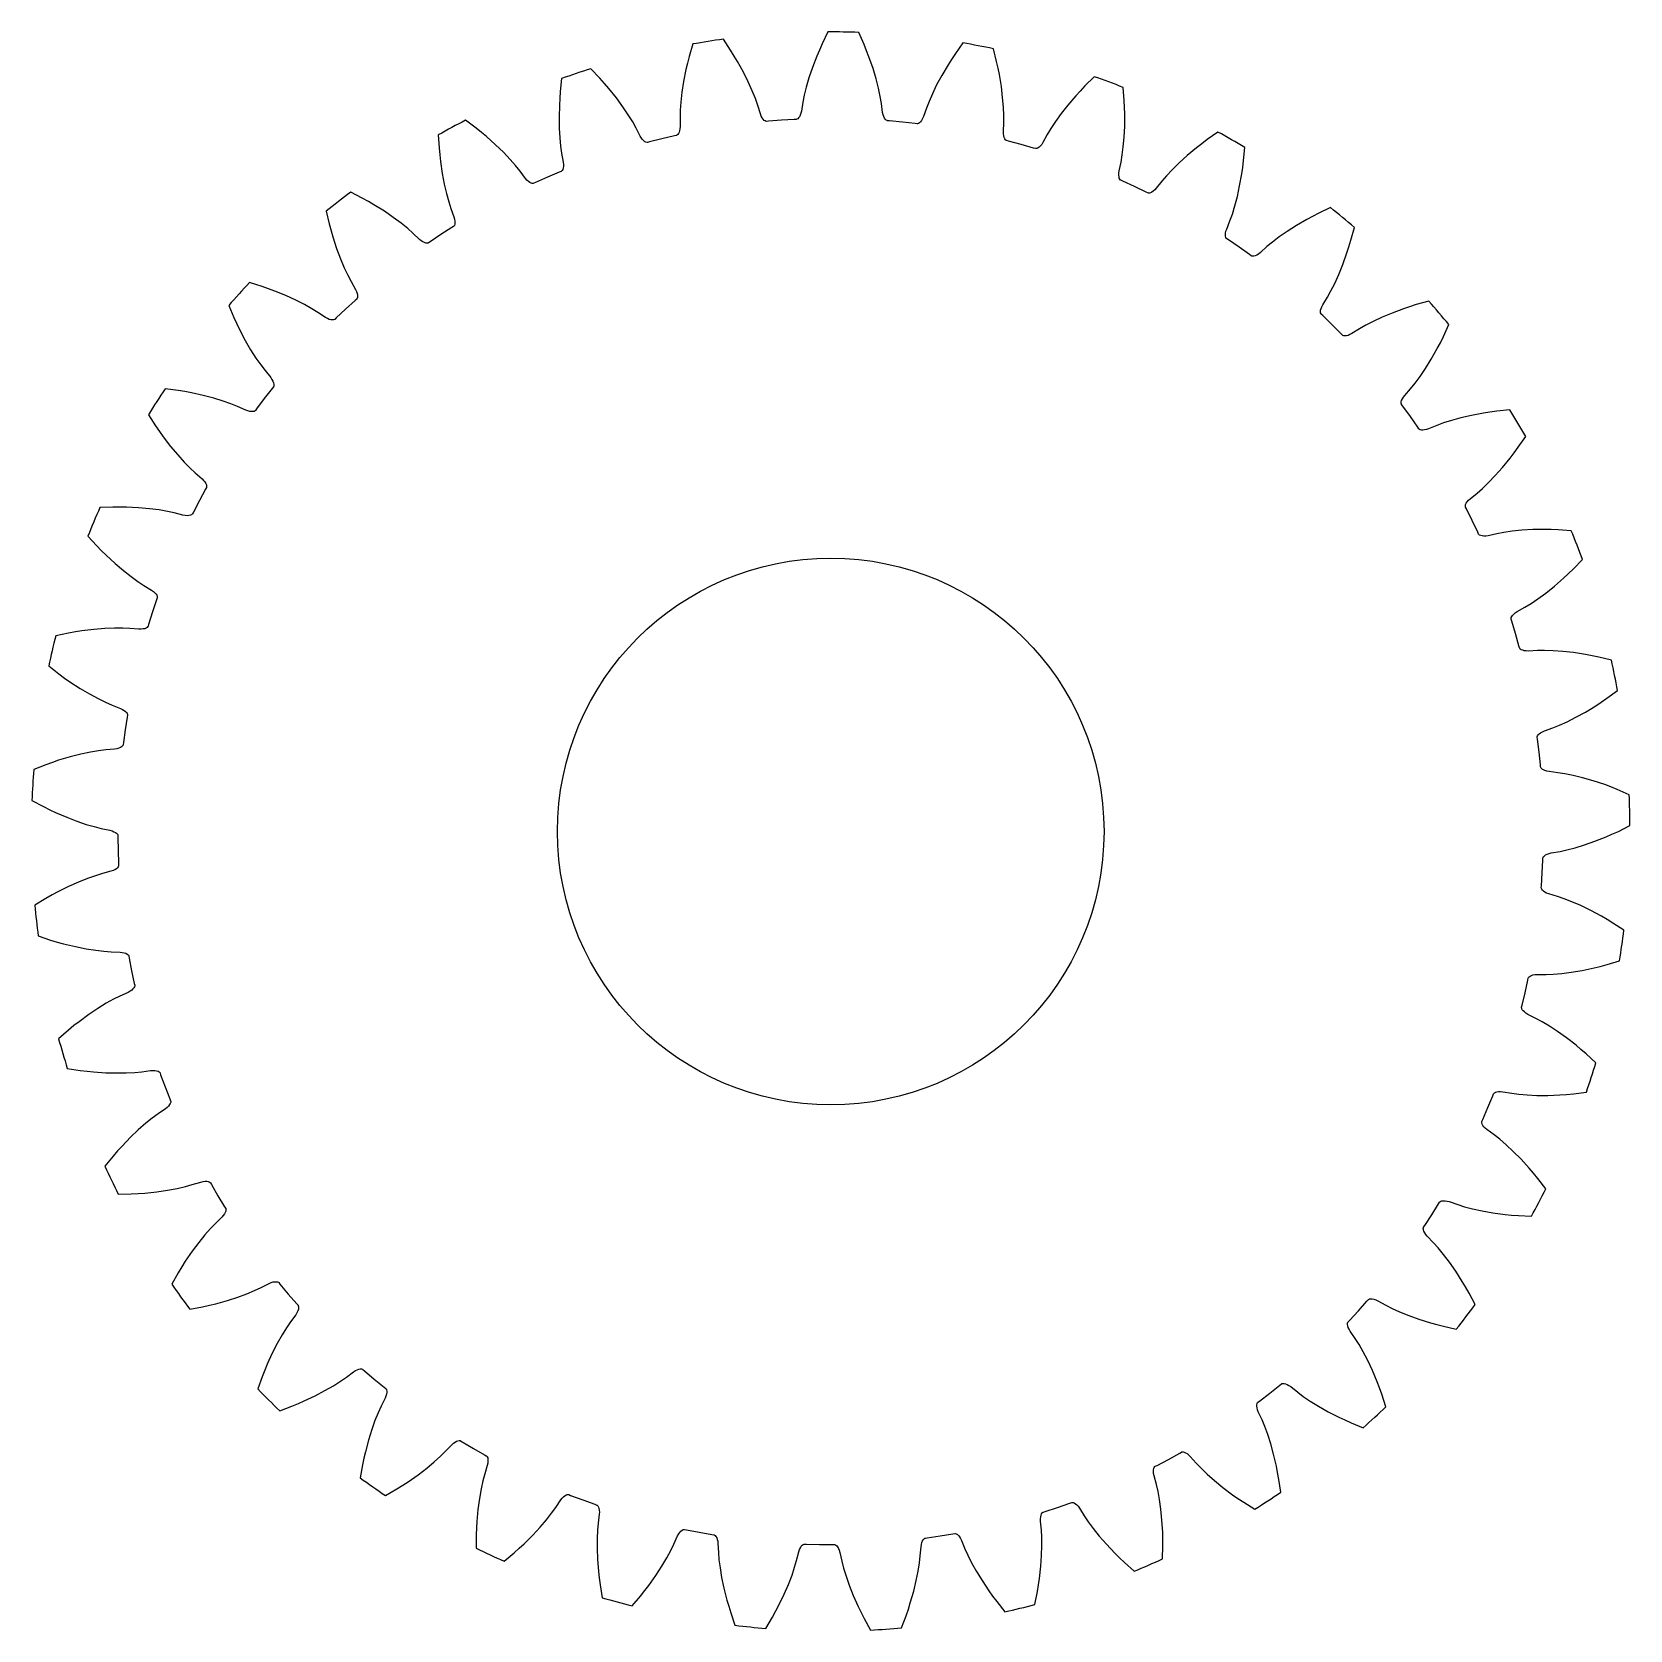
# Model space of a CAD drawing. Header units: millimetres. Extents: x -35.3 to -17.8, y 141.9 to 159.4.
import ezdxf

# ---------------------------------------------------------------- set-up
doc = ezdxf.new("R2010")
doc.units = ezdxf.units.MM
doc.layers.get('0').update_dxf_attribs({"linetype": 'CONTINUOUS'})

msp = doc.modelspace()

# ---------------------------------------------------------------- linework, layer by layer
msp.add_lwpolyline([(-18.948, 154.994, 0.009676), (-19.122, 155.286), (-19.264, 155.271), (-19.34, 155.261), (-19.411, 155.25), (-19.542, 155.225), (-19.659, 155.198), (-19.762, 155.17), (-19.849, 155.142), (-19.923, 155.115), (-20.014, 155.077), (-20.038, 155.07), (-20.059, 155.065), (-20.078, 155.064), (-20.093, 155.064), (-20.106, 155.068), (-20.116, 155.074), (-20.12, 155.077), (-20.132, 155.095), (-20.214, 155.211), (-20.297, 155.326), (-20.31, 155.344), (-20.312, 155.348), (-20.315, 155.359), (-20.314, 155.373), (-20.31, 155.388), (-20.302, 155.405), (-20.291, 155.424), (-20.276, 155.444), (-20.211, 155.518), (-20.162, 155.579), (-20.107, 155.652), (-20.047, 155.741), (-19.984, 155.843), (-19.918, 155.959), (-19.885, 156.022), (-19.851, 156.091), (-19.791, 156.221, 0.009676), (-20.011, 156.479), (-20.149, 156.441), (-20.222, 156.418), (-20.29, 156.395), (-20.415, 156.348), (-20.525, 156.302), (-20.622, 156.257), (-20.704, 156.214), (-20.772, 156.175), (-20.855, 156.123), (-20.877, 156.112), (-20.898, 156.103), (-20.916, 156.099), (-20.931, 156.097), (-20.945, 156.098), (-20.955, 156.102), (-20.959, 156.105), (-20.975, 156.121), (-21.075, 156.221), (-21.176, 156.32), (-21.192, 156.335), (-21.195, 156.34), (-21.199, 156.35), (-21.201, 156.363), (-21.199, 156.379), (-21.195, 156.397), (-21.187, 156.417), (-21.176, 156.44), (-21.124, 156.524), (-21.086, 156.592), (-21.044, 156.674), (-21, 156.772), (-20.955, 156.882), (-20.91, 157.008), (-20.888, 157.076), (-20.866, 157.149), (-20.829, 157.288, 0.009676), (-21.089, 157.505), (-21.219, 157.444), (-21.287, 157.409), (-21.35, 157.375), (-21.465, 157.308), (-21.566, 157.244), (-21.654, 157.183), (-21.727, 157.127), (-21.788, 157.077), (-21.861, 157.011), (-21.881, 156.996), (-21.9, 156.985), (-21.917, 156.977), (-21.932, 156.973), (-21.945, 156.972), (-21.956, 156.974), (-21.961, 156.976), (-21.979, 156.989), (-22.094, 157.071), (-22.211, 157.152), (-22.229, 157.164), (-22.233, 157.167), (-22.239, 157.177), (-22.242, 157.19), (-22.243, 157.206), (-22.242, 157.224), (-22.238, 157.246), (-22.23, 157.27), (-22.194, 157.361), (-22.168, 157.435), (-22.141, 157.523), (-22.113, 157.626), (-22.088, 157.743), (-22.064, 157.875), (-22.054, 157.945), (-22.045, 158.021), (-22.032, 158.164, 0.009676), (-22.326, 158.334), (-22.443, 158.252), (-22.504, 158.206), (-22.56, 158.162), (-22.663, 158.076), (-22.751, 157.996), (-22.828, 157.921), (-22.89, 157.853), (-22.941, 157.794), (-23.003, 157.717), (-23.02, 157.699), (-23.036, 157.685), (-23.052, 157.674), (-23.066, 157.667), (-23.079, 157.664), (-23.09, 157.664), (-23.095, 157.666), (-23.115, 157.675), (-23.242, 157.737), (-23.371, 157.796), (-23.391, 157.805), (-23.395, 157.808), (-23.403, 157.817), (-23.409, 157.829), (-23.412, 157.844), (-23.414, 157.862), (-23.413, 157.884), (-23.41, 157.909), (-23.39, 158.005), (-23.377, 158.083), (-23.365, 158.174), (-23.355, 158.28), (-23.35, 158.4), (-23.349, 158.534), (-23.351, 158.605), (-23.355, 158.681), (-23.366, 158.824, 0.009676), (-23.684, 158.942), (-23.786, 158.841), (-23.838, 158.785), (-23.886, 158.733), (-23.973, 158.631), (-24.047, 158.537), (-24.109, 158.45), (-24.159, 158.373), (-24.2, 158.306), (-24.247, 158.22), (-24.261, 158.199), (-24.275, 158.182), (-24.288, 158.169), (-24.301, 158.16), (-24.313, 158.154), (-24.324, 158.153), (-24.329, 158.153), (-24.35, 158.159), (-24.487, 158.199), (-24.624, 158.235), (-24.645, 158.241), (-24.65, 158.243), (-24.658, 158.25), (-24.666, 158.261), (-24.672, 158.275), (-24.677, 158.293), (-24.68, 158.315), (-24.681, 158.34), (-24.678, 158.438), (-24.677, 158.517), (-24.681, 158.608), (-24.69, 158.715), (-24.704, 158.834), (-24.726, 158.966), (-24.74, 159.035), (-24.757, 159.11), (-24.792, 159.249, 0.009676), (-25.126, 159.312), (-25.209, 159.195), (-25.251, 159.131), (-25.289, 159.072), (-25.358, 158.957), (-25.415, 158.851), (-25.461, 158.755), (-25.498, 158.671), (-25.526, 158.598), (-25.558, 158.505), (-25.569, 158.482), (-25.579, 158.463), (-25.59, 158.448), (-25.601, 158.436), (-25.612, 158.429), (-25.623, 158.426), (-25.629, 158.425), (-25.65, 158.428), (-25.791, 158.443), (-25.932, 158.456), (-25.954, 158.458), (-25.959, 158.46), (-25.969, 158.465), (-25.978, 158.475), (-25.987, 158.488), (-25.995, 158.505), (-26.001, 158.525), (-26.007, 158.55), (-26.02, 158.648), (-26.033, 158.725), (-26.052, 158.815), (-26.079, 158.918), (-26.113, 159.033), (-26.157, 159.159), (-26.183, 159.225), (-26.211, 159.297), (-26.27, 159.428, 0.009676), (-26.609, 159.433), (-26.671, 159.304), (-26.702, 159.234), (-26.73, 159.168), (-26.778, 159.043), (-26.816, 158.93), (-26.846, 158.827), (-26.868, 158.738), (-26.883, 158.661), (-26.899, 158.564), (-26.905, 158.54), (-26.913, 158.519), (-26.921, 158.502), (-26.93, 158.49), (-26.94, 158.48), (-26.95, 158.475), (-26.955, 158.474), (-26.977, 158.473), (-27.118, 158.464), (-27.26, 158.453), (-27.281, 158.451), (-27.287, 158.452), (-27.297, 158.456), (-27.308, 158.463), (-27.319, 158.475), (-27.329, 158.49), (-27.339, 158.51), (-27.349, 158.533), (-27.378, 158.627), (-27.404, 158.701), (-27.438, 158.786), (-27.482, 158.884), (-27.535, 158.991), (-27.6, 159.108), (-27.636, 159.169), (-27.677, 159.234), (-27.756, 159.353, 0.009676), (-28.092, 159.301), (-28.131, 159.164), (-28.15, 159.089), (-28.166, 159.02), (-28.192, 158.889), (-28.21, 158.771), (-28.223, 158.664), (-28.229, 158.573), (-28.231, 158.494), (-28.231, 158.396), (-28.233, 158.371), (-28.236, 158.349), (-28.242, 158.332), (-28.248, 158.317), (-28.256, 158.307), (-28.265, 158.3), (-28.27, 158.298), (-28.292, 158.293), (-28.43, 158.261), (-28.567, 158.226), (-28.588, 158.22), (-28.593, 158.22), (-28.605, 158.222), (-28.617, 158.228), (-28.629, 158.237), (-28.642, 158.251), (-28.655, 158.268), (-28.669, 158.289), (-28.713, 158.377), (-28.751, 158.445), (-28.799, 158.524), (-28.859, 158.613), (-28.93, 158.709), (-29.013, 158.814), (-29.059, 158.868), (-29.11, 158.925), (-29.209, 159.029, 0.009676), (-29.531, 158.921), (-29.546, 158.779), (-29.552, 158.702), (-29.556, 158.631), (-29.56, 158.498), (-29.558, 158.378), (-29.552, 158.271), (-29.543, 158.18), (-29.532, 158.102), (-29.515, 158.005), (-29.512, 157.98), (-29.512, 157.958), (-29.515, 157.94), (-29.519, 157.925), (-29.525, 157.913), (-29.533, 157.905), (-29.537, 157.902), (-29.557, 157.893), (-29.688, 157.838), (-29.817, 157.781), (-29.837, 157.772), (-29.842, 157.77), (-29.854, 157.77), (-29.867, 157.774), (-29.881, 157.781), (-29.896, 157.792), (-29.912, 157.807), (-29.928, 157.826), (-29.987, 157.905), (-30.036, 157.966), (-30.097, 158.035), (-30.17, 158.113), (-30.256, 158.196), (-30.356, 158.285), (-30.411, 158.33), (-30.471, 158.378), (-30.585, 158.464, 0.009676), (-30.885, 158.303), (-30.876, 158.16), (-30.869, 158.084), (-30.861, 158.013), (-30.842, 157.881), (-30.82, 157.763), (-30.796, 157.659), (-30.771, 157.57), (-30.747, 157.496), (-30.714, 157.403), (-30.708, 157.379), (-30.704, 157.357), (-30.703, 157.339), (-30.705, 157.323), (-30.709, 157.31), (-30.715, 157.301), (-30.719, 157.297), (-30.737, 157.286), (-30.857, 157.209), (-30.975, 157.131), (-30.993, 157.118), (-30.997, 157.116), (-31.009, 157.114), (-31.022, 157.116), (-31.037, 157.121), (-31.054, 157.129), (-31.072, 157.141), (-31.091, 157.156), (-31.163, 157.224), (-31.221, 157.276), (-31.293, 157.334), (-31.379, 157.398), (-31.477, 157.466), (-31.591, 157.536), (-31.652, 157.572), (-31.72, 157.609), (-31.847, 157.674, 0.009676), (-32.115, 157.465), (-32.082, 157.326), (-32.062, 157.252), (-32.042, 157.183), (-32.001, 157.056), (-31.96, 156.944), (-31.918, 156.845), (-31.879, 156.762), (-31.843, 156.693), (-31.794, 156.607), (-31.784, 156.584), (-31.777, 156.564), (-31.773, 156.545), (-31.772, 156.53), (-31.773, 156.516), (-31.778, 156.506), (-31.781, 156.502), (-31.797, 156.487), (-31.902, 156.392), (-32.005, 156.294), (-32.021, 156.279), (-32.025, 156.276), (-32.036, 156.272), (-32.049, 156.272), (-32.065, 156.274), (-32.083, 156.279), (-32.103, 156.288), (-32.125, 156.3), (-32.207, 156.355), (-32.273, 156.396), (-32.353, 156.441), (-32.449, 156.49), (-32.557, 156.539), (-32.681, 156.59), (-32.748, 156.615), (-32.82, 156.64), (-32.957, 156.683, 0.009676), (-33.185, 156.431), (-33.129, 156.3), (-33.097, 156.23), (-33.066, 156.166), (-33.004, 156.047), (-32.945, 155.944), (-32.887, 155.853), (-32.835, 155.778), (-32.787, 155.716), (-32.725, 155.64), (-32.711, 155.619), (-32.7, 155.6), (-32.693, 155.583), (-32.689, 155.567), (-32.689, 155.554), (-32.691, 155.543), (-32.694, 155.538), (-32.707, 155.521), (-32.795, 155.409), (-32.88, 155.296), (-32.893, 155.278), (-32.896, 155.275), (-32.906, 155.269), (-32.919, 155.266), (-32.935, 155.266), (-32.954, 155.268), (-32.975, 155.273), (-32.999, 155.281), (-33.088, 155.322), (-33.161, 155.351), (-33.247, 155.382), (-33.35, 155.414), (-33.465, 155.444), (-33.596, 155.473), (-33.666, 155.486), (-33.742, 155.499), (-33.883, 155.518, 0.009676), (-34.066, 155.232), (-33.989, 155.111), (-33.945, 155.048), (-33.904, 154.99), (-33.823, 154.884), (-33.746, 154.792), (-33.674, 154.712), (-33.61, 154.647), (-33.553, 154.594), (-33.478, 154.529), (-33.461, 154.511), (-33.447, 154.494), (-33.437, 154.478), (-33.431, 154.464), (-33.428, 154.451), (-33.429, 154.439), (-33.431, 154.434), (-33.441, 154.415), (-33.508, 154.29), (-33.573, 154.164), (-33.583, 154.145), (-33.586, 154.14), (-33.595, 154.133), (-33.607, 154.128), (-33.622, 154.125), (-33.641, 154.124), (-33.663, 154.126), (-33.688, 154.13), (-33.783, 154.154), (-33.859, 154.171), (-33.95, 154.187), (-34.056, 154.201), (-34.175, 154.211), (-34.309, 154.218), (-34.38, 154.219), (-34.457, 154.218), (-34.6, 154.213, 0.009676), (-34.731, 153.9), (-34.635, 153.794), (-34.581, 153.739), (-34.531, 153.689), (-34.433, 153.598), (-34.342, 153.521), (-34.257, 153.455), (-34.183, 153.401), (-34.117, 153.358), (-34.033, 153.307), (-34.013, 153.292), (-33.997, 153.278), (-33.984, 153.264), (-33.976, 153.251), (-33.971, 153.238), (-33.97, 153.227), (-33.97, 153.222), (-33.977, 153.201), (-34.022, 153.067), (-34.065, 152.931), (-34.071, 152.911), (-34.074, 152.906), (-34.081, 152.897), (-34.092, 152.89), (-34.107, 152.884), (-34.125, 152.881), (-34.147, 152.878), (-34.172, 152.878), (-34.27, 152.886), (-34.348, 152.89), (-34.44, 152.89), (-34.547, 152.886), (-34.666, 152.876), (-34.799, 152.86), (-34.869, 152.849), (-34.945, 152.835), (-35.085, 152.806, 0.009676), (-35.162, 152.476), (-35.049, 152.388), (-34.987, 152.342), (-34.929, 152.302), (-34.817, 152.229), (-34.714, 152.167), (-34.62, 152.116), (-34.537, 152.076), (-34.465, 152.045), (-34.374, 152.009), (-34.351, 151.998), (-34.333, 151.986), (-34.318, 151.975), (-34.307, 151.963), (-34.3, 151.952), (-34.297, 151.941), (-34.297, 151.935), (-34.301, 151.914), (-34.322, 151.774), (-34.341, 151.633), (-34.344, 151.612), (-34.346, 151.607), (-34.352, 151.597), (-34.361, 151.588), (-34.375, 151.58), (-34.392, 151.573), (-34.413, 151.567), (-34.438, 151.563), (-34.536, 151.554), (-34.614, 151.544), (-34.704, 151.529), (-34.809, 151.507), (-34.925, 151.477), (-35.053, 151.439), (-35.12, 151.416), (-35.193, 151.39), (-35.326, 151.338, 0.009676), (-35.346, 150.999), (-35.219, 150.931), (-35.15, 150.897), (-35.086, 150.867), (-34.964, 150.814), (-34.852, 150.771), (-34.75, 150.736), (-34.662, 150.711), (-34.586, 150.692), (-34.49, 150.672), (-34.466, 150.665), (-34.446, 150.656), (-34.429, 150.648), (-34.417, 150.638), (-34.408, 150.628), (-34.403, 150.618), (-34.402, 150.612), (-34.402, 150.591), (-34.399, 150.449), (-34.394, 150.307), (-34.394, 150.285), (-34.394, 150.28), (-34.398, 150.27), (-34.407, 150.259), (-34.419, 150.249), (-34.435, 150.239), (-34.454, 150.23), (-34.478, 150.221), (-34.573, 150.196), (-34.648, 150.173), (-34.735, 150.143), (-34.834, 150.103), (-34.943, 150.055), (-35.063, 149.995), (-35.125, 149.961), (-35.192, 149.924), (-35.315, 149.849, 0.009676), (-35.277, 149.512), (-35.141, 149.467), (-35.068, 149.445), (-34.999, 149.426), (-34.869, 149.394), (-34.752, 149.371), (-34.646, 149.354), (-34.555, 149.344), (-34.477, 149.338), (-34.378, 149.335), (-34.354, 149.331), (-34.332, 149.327), (-34.315, 149.321), (-34.301, 149.313), (-34.29, 149.305), (-34.284, 149.296), (-34.282, 149.291), (-34.278, 149.269), (-34.252, 149.13), (-34.223, 148.991), (-34.218, 148.97), (-34.218, 148.964), (-34.22, 148.953), (-34.227, 148.942), (-34.237, 148.93), (-34.251, 148.917), (-34.269, 148.905), (-34.29, 148.892), (-34.38, 148.851), (-34.45, 148.816), (-34.53, 148.772), (-34.622, 148.716), (-34.721, 148.649), (-34.829, 148.57), (-34.885, 148.527), (-34.944, 148.478), (-35.053, 148.384, 0.009676), (-34.958, 148.058), (-34.817, 148.036), (-34.74, 148.027), (-34.67, 148.02), (-34.536, 148.011), (-34.417, 148.008), (-34.31, 148.009), (-34.218, 148.014), (-34.14, 148.022), (-34.043, 148.035), (-34.017, 148.036), (-33.996, 148.035), (-33.977, 148.032), (-33.962, 148.027), (-33.951, 148.021), (-33.943, 148.013), (-33.94, 148.008), (-33.933, 147.988), (-33.883, 147.855), (-33.831, 147.723), (-33.823, 147.703), (-33.822, 147.698), (-33.822, 147.686), (-33.827, 147.674), (-33.834, 147.66), (-33.846, 147.645), (-33.862, 147.63), (-33.881, 147.614), (-33.962, 147.559), (-34.025, 147.512), (-34.097, 147.455), (-34.178, 147.384), (-34.264, 147.302), (-34.357, 147.206), (-34.405, 147.153), (-34.456, 147.095), (-34.546, 146.985, 0.009676), (-34.398, 146.679), (-34.255, 146.682), (-34.178, 146.685), (-34.108, 146.69), (-33.975, 146.704), (-33.856, 146.721), (-33.751, 146.74), (-33.661, 146.761), (-33.586, 146.782), (-33.492, 146.811), (-33.467, 146.817), (-33.446, 146.819), (-33.427, 146.819), (-33.411, 146.817), (-33.399, 146.813), (-33.39, 146.806), (-33.386, 146.802), (-33.376, 146.783), (-33.304, 146.661), (-33.231, 146.539), (-33.219, 146.521), (-33.217, 146.516), (-33.216, 146.504), (-33.218, 146.491), (-33.223, 146.477), (-33.232, 146.46), (-33.245, 146.443), (-33.262, 146.424), (-33.332, 146.355), (-33.387, 146.299), (-33.448, 146.23), (-33.515, 146.147), (-33.587, 146.051), (-33.662, 145.941), (-33.7, 145.881), (-33.74, 145.815), (-33.811, 145.691, 0.009676), (-33.613, 145.415), (-33.473, 145.441), (-33.398, 145.458), (-33.329, 145.475), (-33.2, 145.511), (-33.086, 145.547), (-32.986, 145.584), (-32.901, 145.62), (-32.83, 145.653), (-32.742, 145.698), (-32.719, 145.707), (-32.698, 145.714), (-32.68, 145.717), (-32.664, 145.717), (-32.651, 145.715), (-32.641, 145.71), (-32.637, 145.707), (-32.623, 145.69), (-32.532, 145.581), (-32.439, 145.474), (-32.425, 145.458), (-32.422, 145.453), (-32.418, 145.442), (-32.418, 145.429), (-32.421, 145.414), (-32.427, 145.396), (-32.437, 145.376), (-32.45, 145.355), (-32.508, 145.276), (-32.552, 145.211), (-32.6, 145.133), (-32.653, 145.039), (-32.707, 144.933), (-32.763, 144.811), (-32.79, 144.746), (-32.819, 144.674), (-32.867, 144.54, 0.009676), (-32.626, 144.301), (-32.492, 144.351), (-32.421, 144.38), (-32.356, 144.408), (-32.235, 144.465), (-32.129, 144.521), (-32.036, 144.574), (-31.958, 144.624), (-31.894, 144.668), (-31.815, 144.727), (-31.794, 144.741), (-31.775, 144.75), (-31.757, 144.757), (-31.742, 144.76), (-31.728, 144.76), (-31.717, 144.757), (-31.713, 144.754), (-31.696, 144.74), (-31.588, 144.648), (-31.479, 144.558), (-31.462, 144.544), (-31.458, 144.54), (-31.453, 144.53), (-31.45, 144.517), (-31.451, 144.501), (-31.454, 144.483), (-31.46, 144.462), (-31.469, 144.439), (-31.513, 144.351), (-31.546, 144.279), (-31.58, 144.194), (-31.616, 144.093), (-31.652, 143.979), (-31.686, 143.85), (-31.702, 143.781), (-31.718, 143.706), (-31.743, 143.565, 0.009676), (-31.465, 143.37), (-31.341, 143.442), (-31.276, 143.483), (-31.216, 143.522), (-31.107, 143.598), (-31.012, 143.671), (-30.929, 143.739), (-30.861, 143.801), (-30.805, 143.856), (-30.738, 143.927), (-30.719, 143.944), (-30.701, 143.957), (-30.685, 143.966), (-30.671, 143.972), (-30.657, 143.974), (-30.646, 143.973), (-30.641, 143.971), (-30.623, 143.96), (-30.5, 143.887), (-30.377, 143.817), (-30.358, 143.807), (-30.354, 143.804), (-30.347, 143.794), (-30.343, 143.782), (-30.34, 143.766), (-30.34, 143.748), (-30.343, 143.726), (-30.348, 143.701), (-30.376, 143.607), (-30.396, 143.532), (-30.416, 143.442), (-30.434, 143.336), (-30.45, 143.218), (-30.462, 143.084), (-30.466, 143.014), (-30.469, 142.937), (-30.47, 142.794, 0.009676), (-30.163, 142.649), (-30.053, 142.741), (-29.996, 142.792), (-29.944, 142.84), (-29.849, 142.934), (-29.767, 143.022), (-29.697, 143.103), (-29.641, 143.176), (-29.595, 143.239), (-29.541, 143.321), (-29.525, 143.341), (-29.51, 143.356), (-29.495, 143.368), (-29.482, 143.376), (-29.469, 143.381), (-29.458, 143.381), (-29.453, 143.38), (-29.432, 143.372), (-29.3, 143.322), (-29.166, 143.274), (-29.146, 143.266), (-29.141, 143.264), (-29.133, 143.256), (-29.126, 143.244), (-29.121, 143.229), (-29.118, 143.211), (-29.117, 143.189), (-29.118, 143.164), (-29.13, 143.067), (-29.137, 142.989), (-29.141, 142.897), (-29.141, 142.79), (-29.137, 142.67), (-29.126, 142.537), (-29.118, 142.466), (-29.108, 142.39), (-29.085, 142.249, 0.009676), (-28.758, 142.158), (-28.665, 142.267), (-28.617, 142.327), (-28.574, 142.384), (-28.496, 142.493), (-28.431, 142.593), (-28.376, 142.685), (-28.332, 142.766), (-28.298, 142.836), (-28.258, 142.926), (-28.246, 142.948), (-28.234, 142.966), (-28.221, 142.98), (-28.209, 142.99), (-28.198, 142.997), (-28.187, 142.999), (-28.181, 142.999), (-28.16, 142.995), (-28.021, 142.967), (-27.881, 142.942), (-27.86, 142.939), (-27.855, 142.937), (-27.845, 142.93), (-27.837, 142.92), (-27.829, 142.906), (-27.823, 142.889), (-27.818, 142.868), (-27.815, 142.843), (-27.81, 142.744), (-27.804, 142.666), (-27.792, 142.575), (-27.775, 142.47), (-27.75, 142.353), (-27.717, 142.223), (-27.697, 142.155), (-27.674, 142.081), (-27.628, 141.946, 0.009676), (-27.29, 141.912), (-27.217, 142.035), (-27.18, 142.103), (-27.147, 142.165), (-27.089, 142.286), (-27.041, 142.395), (-27.002, 142.495), (-26.973, 142.583), (-26.951, 142.658), (-26.927, 142.753), (-26.919, 142.777), (-26.91, 142.797), (-26.9, 142.813), (-26.89, 142.825), (-26.88, 142.833), (-26.869, 142.837), (-26.864, 142.838), (-26.842, 142.837), (-26.7, 142.834), (-26.559, 142.833), (-26.537, 142.833), (-26.532, 142.832), (-26.521, 142.827), (-26.511, 142.819), (-26.501, 142.806), (-26.492, 142.79), (-26.484, 142.77), (-26.476, 142.746), (-26.455, 142.65), (-26.436, 142.574), (-26.409, 142.486), (-26.374, 142.385), (-26.329, 142.274), (-26.275, 142.152), (-26.244, 142.088), (-26.209, 142.019), (-26.14, 141.894, 0.009676), (-25.801, 141.917), (-25.75, 142.051), (-25.725, 142.124), (-25.704, 142.191), (-25.666, 142.32), (-25.638, 142.436), (-25.617, 142.541), (-25.603, 142.632), (-25.594, 142.71), (-25.586, 142.808), (-25.582, 142.832), (-25.576, 142.853), (-25.57, 142.871), (-25.562, 142.885), (-25.553, 142.894), (-25.543, 142.901), (-25.538, 142.902), (-25.517, 142.905), (-25.376, 142.926), (-25.236, 142.949), (-25.215, 142.952), (-25.21, 142.952), (-25.199, 142.949), (-25.187, 142.943), (-25.175, 142.932), (-25.164, 142.918), (-25.152, 142.899), (-25.141, 142.877), (-25.104, 142.786), (-25.071, 142.714), (-25.03, 142.632), (-24.978, 142.538), (-24.916, 142.436), (-24.842, 142.325), (-24.8, 142.267), (-24.755, 142.206), (-24.665, 142.094, 0.009676), (-24.335, 142.174), (-24.308, 142.315), (-24.295, 142.391), (-24.285, 142.461), (-24.27, 142.594), (-24.262, 142.713), (-24.259, 142.82), (-24.26, 142.912), (-24.265, 142.99), (-24.274, 143.088), (-24.274, 143.113), (-24.272, 143.135), (-24.268, 143.153), (-24.263, 143.168), (-24.256, 143.179), (-24.247, 143.187), (-24.242, 143.189), (-24.222, 143.196), (-24.087, 143.24), (-23.953, 143.286), (-23.932, 143.293), (-23.927, 143.294), (-23.916, 143.293), (-23.903, 143.289), (-23.89, 143.28), (-23.876, 143.268), (-23.861, 143.252), (-23.846, 143.232), (-23.794, 143.148), (-23.751, 143.083), (-23.696, 143.009), (-23.629, 142.925), (-23.551, 142.835), (-23.458, 142.738), (-23.408, 142.688), (-23.352, 142.636), (-23.246, 142.54, 0.009676), (-22.934, 142.675), (-22.93, 142.818), (-22.931, 142.895), (-22.933, 142.966), (-22.941, 143.1), (-22.953, 143.219), (-22.968, 143.325), (-22.984, 143.415), (-23.002, 143.491), (-23.027, 143.586), (-23.032, 143.611), (-23.034, 143.633), (-23.033, 143.651), (-23.03, 143.667), (-23.025, 143.679), (-23.018, 143.688), (-23.014, 143.691), (-22.994, 143.701), (-22.869, 143.767), (-22.745, 143.836), (-22.726, 143.846), (-22.721, 143.848), (-22.709, 143.849), (-22.696, 143.846), (-22.682, 143.84), (-22.666, 143.831), (-22.649, 143.817), (-22.63, 143.8), (-22.565, 143.726), (-22.511, 143.67), (-22.445, 143.606), (-22.365, 143.535), (-22.272, 143.459), (-22.165, 143.379), (-22.107, 143.339), (-22.043, 143.296), (-21.922, 143.22, 0.009676), (-21.637, 143.406), (-21.658, 143.547), (-21.671, 143.623), (-21.685, 143.693), (-21.716, 143.823), (-21.747, 143.938), (-21.78, 144.04), (-21.812, 144.126), (-21.842, 144.199), (-21.883, 144.288), (-21.892, 144.312), (-21.897, 144.333), (-21.9, 144.351), (-21.9, 144.367), (-21.897, 144.38), (-21.891, 144.39), (-21.888, 144.394), (-21.87, 144.407), (-21.758, 144.493), (-21.647, 144.582), (-21.63, 144.595), (-21.625, 144.598), (-21.614, 144.601), (-21.601, 144.6), (-21.586, 144.597), (-21.568, 144.59), (-21.549, 144.579), (-21.528, 144.566), (-21.451, 144.504), (-21.389, 144.457), (-21.313, 144.406), (-21.222, 144.349), (-21.117, 144.29), (-20.998, 144.23), (-20.934, 144.199), (-20.864, 144.168), (-20.731, 144.114, 0.009676), (-20.483, 144.345), (-20.527, 144.481), (-20.553, 144.553), (-20.579, 144.619), (-20.63, 144.743), (-20.681, 144.851), (-20.731, 144.946), (-20.777, 145.026), (-20.819, 145.092), (-20.874, 145.173), (-20.887, 145.195), (-20.896, 145.215), (-20.901, 145.232), (-20.904, 145.248), (-20.903, 145.261), (-20.899, 145.272), (-20.896, 145.276), (-20.882, 145.292), (-20.785, 145.396), (-20.691, 145.502), (-20.676, 145.519), (-20.672, 145.522), (-20.662, 145.527), (-20.649, 145.528), (-20.633, 145.528), (-20.615, 145.524), (-20.594, 145.517), (-20.571, 145.507), (-20.485, 145.459), (-20.415, 145.423), (-20.332, 145.385), (-20.232, 145.345), (-20.12, 145.305), (-19.992, 145.265), (-19.924, 145.246), (-19.849, 145.227), (-19.71, 145.196, 0.009676), (-19.503, 145.466), (-19.57, 145.592), (-19.608, 145.659), (-19.644, 145.72), (-19.716, 145.833), (-19.785, 145.931), (-19.85, 146.016), (-19.908, 146.087), (-19.961, 146.145), (-20.029, 146.216), (-20.045, 146.235), (-20.057, 146.253), (-20.066, 146.27), (-20.071, 146.285), (-20.073, 146.298), (-20.071, 146.309), (-20.069, 146.314), (-20.057, 146.332), (-19.979, 146.451), (-19.904, 146.571), (-19.893, 146.59), (-19.889, 146.594), (-19.88, 146.6), (-19.867, 146.604), (-19.852, 146.606), (-19.833, 146.605), (-19.811, 146.602), (-19.787, 146.596), (-19.694, 146.563), (-19.619, 146.54), (-19.531, 146.517), (-19.426, 146.494), (-19.308, 146.473), (-19.175, 146.455), (-19.105, 146.448), (-19.028, 146.442), (-18.885, 146.435, 0.009676), (-18.728, 146.736), (-18.815, 146.849), (-18.864, 146.909), (-18.91, 146.963), (-18.999, 147.062), (-19.084, 147.147), (-19.162, 147.22), (-19.232, 147.28), (-19.293, 147.328), (-19.373, 147.386), (-19.392, 147.402), (-19.407, 147.418), (-19.418, 147.433), (-19.425, 147.447), (-19.429, 147.46), (-19.429, 147.471), (-19.428, 147.476), (-19.419, 147.496), (-19.363, 147.627), (-19.31, 147.758), (-19.301, 147.778), (-19.299, 147.782), (-19.29, 147.79), (-19.279, 147.796), (-19.263, 147.801), (-19.245, 147.803), (-19.223, 147.804), (-19.198, 147.802), (-19.101, 147.785), (-19.024, 147.775), (-18.932, 147.767), (-18.825, 147.762), (-18.705, 147.762), (-18.572, 147.767), (-18.501, 147.772), (-18.424, 147.779), (-18.282, 147.796, 0.009676), (-18.178, 148.119), (-18.283, 148.216), (-18.341, 148.266), (-18.395, 148.312), (-18.501, 148.394), (-18.598, 148.464), (-18.688, 148.523), (-18.766, 148.57), (-18.835, 148.607), (-18.924, 148.651), (-18.945, 148.664), (-18.962, 148.677), (-18.976, 148.689), (-18.986, 148.702), (-18.992, 148.714), (-18.994, 148.725), (-18.993, 148.73), (-18.988, 148.751), (-18.955, 148.889), (-18.924, 149.028), (-18.919, 149.049), (-18.917, 149.054), (-18.911, 149.063), (-18.9, 149.071), (-18.886, 149.078), (-18.868, 149.083), (-18.847, 149.087), (-18.822, 149.09), (-18.723, 149.09), (-18.645, 149.093), (-18.553, 149.101), (-18.447, 149.114), (-18.329, 149.134), (-18.198, 149.161), (-18.129, 149.178), (-18.055, 149.198), (-17.918, 149.239, 0.009676), (-17.869, 149.575), (-17.99, 149.653), (-18.055, 149.693), (-18.117, 149.728), (-18.234, 149.792), (-18.342, 149.844), (-18.44, 149.887), (-18.526, 149.92), (-18.6, 149.945), (-18.694, 149.973), (-18.718, 149.982), (-18.737, 149.992), (-18.753, 150.002), (-18.764, 150.013), (-18.772, 150.024), (-18.776, 150.034), (-18.777, 150.04), (-18.775, 150.061), (-18.766, 150.203), (-18.759, 150.345), (-18.758, 150.366), (-18.756, 150.372), (-18.751, 150.382), (-18.742, 150.391), (-18.729, 150.401), (-18.713, 150.409), (-18.692, 150.417), (-18.668, 150.423), (-18.571, 150.44), (-18.495, 150.456), (-18.406, 150.479), (-18.303, 150.51), (-18.19, 150.55), (-18.066, 150.599), (-18.001, 150.627), (-17.931, 150.659), (-17.803, 150.723, 0.009676), (-17.812, 151.062), (-17.943, 151.119), (-18.015, 151.147), (-18.081, 151.172), (-18.208, 151.214), (-18.323, 151.247), (-18.427, 151.273), (-18.517, 151.291), (-18.594, 151.303), (-18.692, 151.315), (-18.717, 151.32), (-18.737, 151.327), (-18.754, 151.334), (-18.768, 151.343), (-18.777, 151.352), (-18.783, 151.362), (-18.784, 151.367), (-18.786, 151.389), (-18.801, 151.53), (-18.818, 151.67), (-18.821, 151.692), (-18.821, 151.697), (-18.817, 151.708), (-18.81, 151.719), (-18.799, 151.731), (-18.784, 151.742), (-18.765, 151.753), (-18.742, 151.763), (-18.65, 151.796), (-18.577, 151.825), (-18.493, 151.863), (-18.397, 151.911), (-18.293, 151.969), (-18.178, 152.038), (-18.119, 152.077), (-18.056, 152.12), (-17.94, 152.205, 0.009676), (-18.006, 152.538), (-18.145, 152.571), (-18.22, 152.587), (-18.29, 152.6), (-18.422, 152.621), (-18.541, 152.634), (-18.648, 152.642), (-18.74, 152.644), (-18.818, 152.643), (-18.916, 152.638), (-18.942, 152.639), (-18.963, 152.642), (-18.981, 152.647), (-18.996, 152.653), (-19.007, 152.66), (-19.014, 152.669), (-19.016, 152.674), (-19.022, 152.695), (-19.06, 152.831), (-19.101, 152.967), (-19.107, 152.988), (-19.108, 152.993), (-19.106, 153.005), (-19.101, 153.017), (-19.092, 153.03), (-19.079, 153.043), (-19.062, 153.057), (-19.042, 153.071), (-18.956, 153.12), (-18.889, 153.161), (-18.813, 153.212), (-18.727, 153.275), (-18.633, 153.35), (-18.532, 153.438), (-18.48, 153.486), (-18.425, 153.54), (-18.325, 153.642, 0.009676), (-18.447, 153.959), (-18.59, 153.969), (-18.667, 153.972), (-18.738, 153.973), (-18.871, 153.971), (-18.991, 153.964), (-19.097, 153.953), (-19.188, 153.94), (-19.265, 153.926), (-19.361, 153.904), (-19.386, 153.901), (-19.408, 153.9), (-19.427, 153.902), (-19.442, 153.905), (-19.454, 153.911), (-19.463, 153.918), (-19.466, 153.923), (-19.475, 153.942), (-19.536, 154.07), (-19.599, 154.198), (-19.608, 154.217), (-19.61, 154.222), (-19.61, 154.233), (-19.607, 154.246), (-19.601, 154.261), (-19.59, 154.276), (-19.576, 154.293), (-19.558, 154.31), (-19.482, 154.372), (-19.423, 154.424), (-19.356, 154.487), (-19.282, 154.564), (-19.202, 154.654), (-19.118, 154.757), (-19.075, 154.814), (-19.029, 154.876)], format="xyb", close=True)
msp.add_circle((-26.577, 150.658), 3)

doc.saveas('drawing.dxf')
